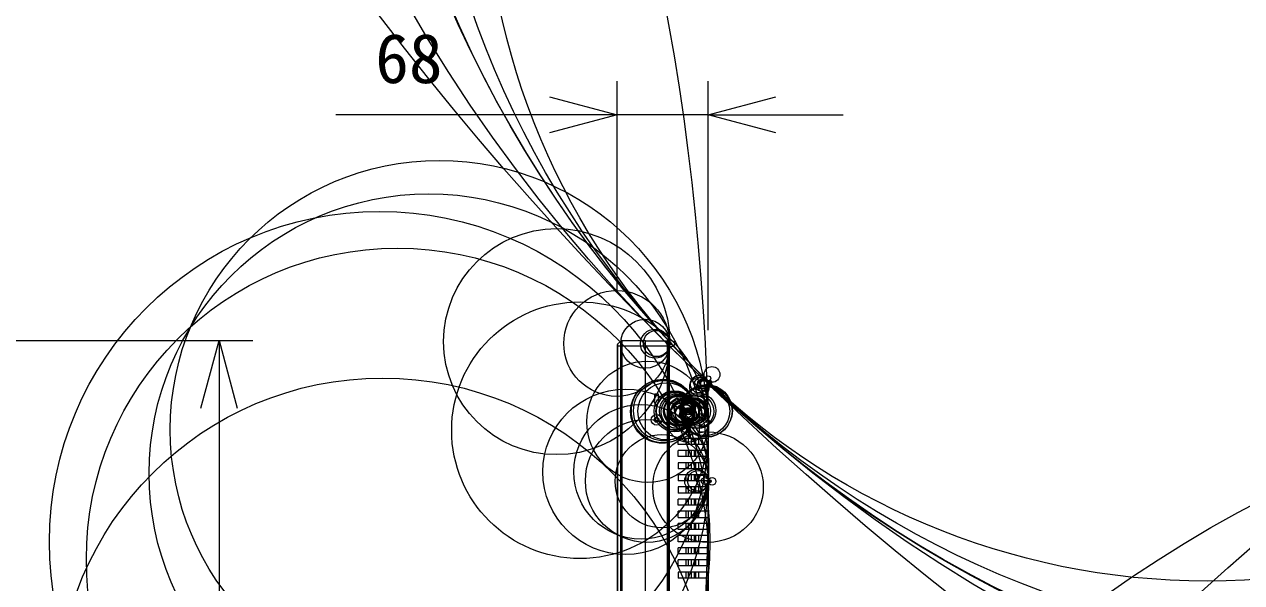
# Model space of a CAD drawing. Units: millimetres, scale not verified. Extents: x -147 to 958, y -916 to 241.
# Drawn here: x 16.39 to 61.48, y 25.87 to 46.55 of the extents above; entities that cross this region are included whole.
import ezdxf
from ezdxf.enums import TextEntityAlignment as Align

# ---------------------------------------------------------------- set-up
doc = ezdxf.new("R2010")
doc.units = ezdxf.units.MM
doc.header["$LTSCALE"] = 0.125
for name, color, linetype, lineweight in [('0-0_0', 7, 'Continuous', 18), ('0-3_SUNPO', 7, 'Continuous', 18), ('0-5_GAIKEI', 1, 'Continuous', 18)]:
    doc.layers.add(name, color=color, linetype=linetype, lineweight=lineweight)
doc.styles.add('ＭＳ ゴシック', font='')
doc.styles.get('ＭＳ ゴシック').set_extended_font_data('MS Gothic')

# ---------------------------------------------------------------- blocks, each defined once
blk = doc.blocks.new('_Open30')
at = {"layer": '0-0_0'}
blk.add_line((0, 0), (-1, 0), dxfattribs=at)
blk.add_lwpolyline([(-1, 0.26795), (0, 0), (-1, -0.26795)], dxfattribs=at)
blk = doc.blocks.new('D5')
at = {"layer": '0-3_SUNPO'}
for p, q in [((79.069, 348.3362), (89.3405, 348.3362)), ((88.0905, 345.8362), (88.0905, 322.8712)), ((79.069, 320.3712), (89.3405, 320.3712))]:
    blk.add_line(p, q, dxfattribs=at)
at = {"layer": '0-3_SUNPO', "xscale": 2.5, "yscale": 2.5}
for p, rotation in [((88.0905, 348.3362), 90), ((88.0905, 320.3712), 270)]:
    blk.add_blockref('_Open30', p, dxfattribs=dict(at, rotation=rotation))
at = {"layer": '0-3_SUNPO', "style": 'ＭＳ ゴシック'}
blk.add_text('560', height=1.833, rotation=90, dxfattribs=at).set_placement((87.4655, 332.4787), align=Align.BOTTOM_LEFT)
blk = doc.blocks.new('D6')
at = {"layer": '0-3_SUNPO'}
for p, q in [((102.8353, 350.1655), (102.8353, 357.9501)), ((106.2103, 348.7293), (106.2103, 357.9501)), ((100.3353, 356.7001), (92.4186, 356.7001)), ((106.2103, 356.7001), (102.8353, 356.7001)), ((108.7103, 356.7001), (111.2103, 356.7001))]:
    blk.add_line(p, q, dxfattribs=at)
at = {"layer": '0-3_SUNPO', "xscale": 2.5, "yscale": 2.5}
blk.add_blockref('_Open30', (102.8353, 356.7001), dxfattribs=at)
at = {"layer": '0-3_SUNPO', "xscale": 2.5, "yscale": 2.5, "rotation": 180}
blk.add_blockref('_Open30', (106.2103, 356.7001), dxfattribs=at)
at = {"layer": '0-3_SUNPO', "style": 'ＭＳ ゴシック'}
blk.add_text('68', height=1.833, dxfattribs=at).set_placement((93.8769, 357.3251), align=Align.BOTTOM_LEFT)

msp = doc.modelspace()

# ---------------------------------------------------------------- linework, layer by layer
at = {"layer": '0-5_GAIKEI', "color": 7}
for p, q in [((38.3592, 34.6987), (38.48, 34.8194)), ((38.5153, 34.8341), (39.3946, 34.8341)), ((39.3946, 34.8241), (40.2146, 34.8241)), ((40.2446, 34.7941), (40.2146, 34.8241)), ((40.2452, 34.7535), (40.2448, 34.7516)), ((40.2453, 34.754), (40.2452, 34.7535)), ((40.2874, 34.7655), (40.2891, 34.7639)), ((41.659, 33.3706), (40.2881, 34.7648)), ((40.2891, 34.7639), (40.3113, 34.7412)), ((38.3446, 34.6634), (38.3446, 7.0398)), ((41.0144, 34.0266), (41.0144, 34.0265)), ((41.0144, 34.0265), (41.0144, 34.0265)), ((41.0215, 34.0194), (41.0145, 34.0265)), ((41.0216, 34.0195), (41.0176, 34.0236)), ((41.0216, 34.0194), (41.0182, 34.0229)), ((41.1948, 33.843), (41.1938, 33.844)), ((41.4539, 33.5793), (41.4697, 33.5633)), ((41.6587, 33.371), (41.654, 33.3754)), ((41.6588, 33.3709), (41.6599, 33.3698)), ((41.6622, 33.3675), (41.6599, 33.3698)), ((41.6622, 33.3675), (41.666, 33.3635)), ((41.666, 33.3635), (41.6753, 33.3528)), ((41.7196, 33.229), (41.7196, 33.2272)), ((41.7196, 33.2272), (41.7196, 33.2272)), ((41.7196, 32.5641), (41.7196, 33.2272)), ((41.7196, 28.5141), (41.7196, 28.7391))]:
    msp.add_line(p, q, dxfattribs=at)
at = {"layer": '0-5_GAIKEI'}
for p, q in [((38.48, 6.8837), (38.48, 34.8194)), ((38.5153, 34.8341), (38.5153, 6.8691)), ((39.3946, 6.8691), (39.3946, 34.8341)), ((40.2146, 6.8791), (40.2146, 34.8241)), ((40.2446, 6.9091), (40.2446, 34.7941)), ((40.2448, 34.7442), (40.2448, 34.6408)), ((40.2146, 34.6341), (38.3446, 34.6341)), ((38.3592, 34.6987), (38.3592, 7.0044)), ((40.2446, 34.6341), (40.2146, 34.6341)), ((40.2446, 34.6278), (40.2448, 34.6278)), ((40.2446, 34.6278), (40.2446, 34.6278)), ((40.2448, 34.6408), (40.2448, 34.6278)), ((40.2904, 7.0781), (40.2904, 34.6278)), ((39.6796, 32.6181), (39.8046, 32.4016)), ((39.6796, 32.6181), (39.7421, 32.6181)), ((39.7421, 32.8681), (39.8671, 32.8681)), ((39.7421, 32.6181), (39.7421, 32.8681)), ((39.8046, 32.4016), (39.9296, 32.6181)), ((40.9215, 32.5876), (40.9346, 32.5887)), ((40.9345, 32.5887), (40.9315, 32.5885)), ((41.3963, 32.3391), (41.3963, 32.5641)), ((41.7196, 32.5641), (41.3963, 32.5641)), ((41.6046, 32.3391), (41.6046, 32.5641)), ((41.6946, 32.5641), (41.6946, 32.3391)), ((41.7196, 32.3391), (41.3963, 32.3391)), ((41.3963, 31.8891), (41.3963, 32.1141)), ((41.7196, 32.1141), (41.3963, 32.1141)), ((41.6046, 31.8891), (41.6046, 32.1141)), ((41.6946, 32.1141), (41.6946, 31.8891)), ((41.7196, 32.3391), (41.7196, 28.7391)), ((40.933, 31.8546), (40.9253, 31.8552)), ((40.9283, 31.8548), (40.9345, 31.8545)), ((40.934, 31.8545), (40.933, 31.8546)), ((40.9345, 31.8545), (40.934, 31.8545)), ((40.9355, 31.8545), (40.9345, 31.8545)), ((40.9919, 31.7216), (40.9956, 31.712)), ((40.9956, 31.7312), (41.0273, 31.7452)), ((40.9956, 31.7312), (40.9977, 31.7368)), ((41.0273, 31.6979), (40.9956, 31.712)), ((40.9956, 31.712), (41.0034, 31.6912)), ((41.7196, 31.8891), (41.3963, 31.8891)), ((41.3963, 31.4391), (41.3963, 31.6641)), ((41.3963, 31.6641), (41.7196, 31.6641)), ((41.6046, 31.4391), (41.6046, 31.6641)), ((41.6946, 31.6641), (41.6946, 31.4391)), ((41.7244, 31.8487), (41.7246, 31.8486)), ((41.7246, 31.8486), (41.7247, 31.8482)), ((41.7251, 31.8338), (41.7251, 31.8324)), ((41.7251, 31.571), (41.7251, 31.5746)), ((40.6012, 30.9891), (40.6012, 31.2141)), ((41.7196, 31.2141), (40.6012, 31.2141)), ((40.9415, 31.5265), (40.889, 31.5049)), ((40.901, 30.9891), (40.901, 31.2141)), ((40.9286, 31.5212), (40.9187, 31.5334)), ((40.9386, 31.5088), (40.9286, 31.5212)), ((40.9417, 31.5049), (40.9386, 31.5088)), ((40.9417, 31.5049), (40.9852, 31.5049)), ((40.9852, 31.2549), (40.9852, 31.5049)), ((40.9852, 31.2549), (41.0325, 31.2549)), ((40.9891, 30.9891), (40.9891, 31.2141)), ((41.0563, 31.5049), (41.0147, 31.5049)), ((41.0147, 31.2549), (41.0147, 31.5049)), ((41.033, 31.2549), (41.0681, 31.2549)), ((41.0681, 31.2549), (41.0563, 31.5049)), ((41.0563, 31.5039), (41.0753, 31.4948)), ((41.0669, 31.5183), (41.0717, 31.505)), ((41.0678, 31.2602), (41.0682, 31.2549)), ((41.0717, 31.505), (41.0753, 31.4948)), ((41.0753, 31.4948), (41.1073, 31.4796)), ((41.0753, 31.4948), (41.0774, 31.489)), ((41.0944, 31.2141), (41.0944, 30.9891)), ((41.2076, 30.9891), (41.2076, 31.2141)), ((41.256, 30.9891), (41.256, 31.2141)), ((41.3546, 31.2141), (41.3546, 30.9891)), ((41.7196, 31.4391), (41.3963, 31.4391)), ((41.6047, 31.4424), (41.6048, 31.4424)), ((41.7131, 30.9891), (41.7131, 31.2141)), ((41.7196, 30.9891), (40.6012, 30.9891)), ((40.6012, 30.5391), (40.6012, 30.7641)), ((41.7196, 30.7641), (40.6012, 30.7641)), ((40.901, 30.5391), (40.901, 30.7641)), ((40.9891, 30.5391), (40.9891, 30.7641)), ((41.0944, 30.7641), (41.0944, 30.5391)), ((41.2076, 30.5391), (41.2076, 30.7641)), ((41.256, 30.5391), (41.256, 30.7641)), ((41.3546, 30.7641), (41.3546, 30.5391)), ((41.7131, 30.5391), (41.7131, 30.7641)), ((41.7196, 30.5391), (40.6012, 30.5391)), ((40.6012, 30.3141), (40.6012, 30.0891)), ((41.7196, 30.3141), (40.6012, 30.3141)), ((40.901, 30.0891), (40.901, 30.3141)), ((40.9891, 30.0891), (40.9891, 30.3141)), ((41.0944, 30.3141), (41.0944, 30.0891)), ((41.2076, 30.0891), (41.2076, 30.3141)), ((41.256, 30.0891), (41.256, 30.3141)), ((41.3546, 30.3141), (41.3546, 30.0891)), ((41.7131, 30.0891), (41.7131, 30.3141)), ((41.7196, 30.0891), (40.6012, 30.0891)), ((40.6012, 29.8641), (40.6012, 29.6391)), ((41.7196, 29.8641), (40.6012, 29.8641)), ((40.901, 29.6391), (40.901, 29.8641)), ((40.9891, 29.6391), (40.9891, 29.8641)), ((41.0944, 29.8641), (41.0944, 29.6391)), ((41.2076, 29.6391), (41.2076, 29.8641)), ((41.256, 29.6391), (41.256, 29.8641)), ((41.3546, 29.8641), (41.3546, 29.6391)), ((41.7131, 29.6391), (41.7131, 29.8641)), ((41.7243, 30.0168), (41.7245, 30.0034)), ((41.7248, 29.9934), (41.7245, 30.0171)), ((41.7196, 29.6391), (40.6012, 29.6391)), ((40.6012, 29.4141), (40.6012, 29.1891)), ((41.7196, 29.4141), (40.6012, 29.4141)), ((40.901, 29.1891), (40.901, 29.4141)), ((40.9867, 29.3393), (40.9891, 29.3397)), ((40.9891, 29.1891), (40.9891, 29.4141)), ((41.0944, 29.4141), (41.0944, 29.1891)), ((41.2076, 29.1891), (41.2076, 29.4141)), ((41.256, 29.1891), (41.256, 29.4141)), ((41.3546, 29.4141), (41.3546, 29.1891)), ((41.7131, 29.1891), (41.7131, 29.4141)), ((41.7243, 29.6231), (41.7245, 29.6233)), ((41.7196, 29.1891), (40.6012, 29.1891)), ((40.6012, 28.7391), (40.6012, 28.9641)), ((41.7196, 28.9641), (40.6012, 28.9641)), ((40.901, 28.7391), (40.901, 28.9641)), ((40.9891, 28.7391), (40.9891, 28.9641)), ((41.0944, 28.9641), (41.0944, 28.7391)), ((41.2076, 28.7391), (41.2076, 28.9641)), ((41.256, 28.7391), (41.256, 28.9641)), ((41.3546, 28.9641), (41.3546, 28.7391)), ((41.7131, 28.7391), (41.7131, 28.9641)), ((41.7196, 28.7391), (40.6012, 28.7391)), ((40.6012, 28.2891), (40.6012, 28.5141)), ((41.7196, 28.5141), (40.6012, 28.5141)), ((40.901, 28.2891), (40.901, 28.5141)), ((40.9891, 28.2891), (40.9891, 28.5141)), ((41.0944, 28.5141), (41.0944, 28.2891)), ((41.2076, 28.2891), (41.2076, 28.5141)), ((41.256, 28.2891), (41.256, 28.5141)), ((41.3546, 28.5141), (41.3546, 28.2891)), ((41.7131, 28.2891), (41.7131, 28.5141)), ((41.7196, 28.5141), (41.7196, 23.3395)), ((40.6012, 28.2891), (41.7196, 28.2891)), ((40.6012, 27.8391), (40.6012, 28.0641)), ((41.7196, 28.0641), (40.6012, 28.0641)), ((40.901, 27.8391), (40.901, 28.0641)), ((40.9891, 27.8391), (40.9891, 28.0641)), ((41.0944, 28.0641), (41.0944, 27.8391)), ((41.2076, 27.8391), (41.2076, 28.0641)), ((41.256, 27.8391), (41.256, 28.0641)), ((41.3546, 28.0641), (41.3546, 27.8391)), ((41.7131, 27.8391), (41.7131, 28.0641)), ((41.7196, 27.8391), (40.6012, 27.8391)), ((40.6012, 27.3891), (40.6012, 27.6141)), ((41.7196, 27.6141), (40.6012, 27.6141)), ((40.901, 27.3891), (40.901, 27.6141)), ((40.9891, 27.3891), (40.9891, 27.6141)), ((41.0944, 27.6141), (41.0944, 27.3891)), ((41.2076, 27.3891), (41.2076, 27.6141)), ((41.256, 27.3891), (41.256, 27.6141)), ((41.3546, 27.6141), (41.3546, 27.3891)), ((41.7131, 27.3891), (41.7131, 27.6141)), ((41.7196, 27.3891), (40.6012, 27.3891)), ((40.6012, 26.9391), (40.6012, 27.1641)), ((41.7196, 27.1641), (40.6012, 27.1641)), ((40.901, 26.9391), (40.901, 27.1641)), ((40.9891, 26.9391), (40.9891, 27.1641)), ((41.0944, 27.1641), (41.0944, 26.9391)), ((41.2076, 26.9391), (41.2076, 27.1641)), ((41.256, 26.9391), (41.256, 27.1641)), ((41.3546, 27.1641), (41.3546, 26.9391)), ((41.7131, 26.9391), (41.7131, 27.1641)), ((41.7196, 26.9391), (40.6012, 26.9391)), ((40.6012, 26.4891), (40.6012, 26.7141)), ((41.7196, 26.7141), (40.6012, 26.7141)), ((40.901, 26.4891), (40.901, 26.7141)), ((40.9891, 26.4891), (40.9891, 26.7141)), ((41.0944, 26.7141), (41.0944, 26.4891)), ((41.2076, 26.4891), (41.2076, 26.7141)), ((41.256, 26.4891), (41.256, 26.7141)), ((41.3546, 26.7141), (41.3546, 26.4891)), ((41.7131, 26.4891), (41.7131, 26.7141)), ((41.7196, 26.4891), (40.6012, 26.4891)), ((40.6012, 26.2641), (40.6012, 26.0391)), ((41.7196, 26.2641), (40.6012, 26.2641)), ((40.901, 26.0391), (40.901, 26.2641)), ((40.9891, 26.0391), (40.9891, 26.2641)), ((41.0944, 26.2641), (41.0944, 26.0391)), ((41.2076, 26.0391), (41.2076, 26.2641)), ((41.256, 26.0391), (41.256, 26.2641)), ((41.3546, 26.2641), (41.3546, 26.0391)), ((41.7131, 26.0391), (41.7131, 26.2641)), ((41.7196, 26.0391), (40.6012, 26.0391))]:
    msp.add_line(p, q, dxfattribs=at)
at = {"layer": '0-5_GAIKEI', "color": 7}
for points in [[(41.4539, 33.5793), (41.4005, 33.6336), (41.3575, 33.6773), (41.1901, 33.8476), (40.9101, 34.1323), (40.6733, 34.3731), (40.4841, 34.5655), (40.3113, 34.7412)], [(41.6588, 33.3709), (41.4978, 33.5346), (41.4697, 33.5633)]]:
    msp.add_lwpolyline(points, dxfattribs=at)
at = {"layer": '0-5_GAIKEI'}
msp.add_lwpolyline([(39.8671, 32.8681), (39.8671, 32.6181), (39.9296, 32.6181)], dxfattribs=at)
for centre, radius in [((125.422, 120.1885), 120.6994), ((418.6037, -376.9177), 539.05), ((82.5847, 77.053), 59.9077), ((-52.4027, 29.8828), 94.1277), ((31.7592, 31.5408), 9.9659), ((31.3695, 29.9148), 10.3555), ((29.5513, 27.3865), 12.2344), ((36.1054, 34.798), 4.1858), ((30.2076, 26.7399), 11.5218), ((112.7838, -65.449), 102.5427), ((38.3303, 34.7305), 1.9599), ((36.9712, 31.5163), 4.7538), ((39.3837, 34.7205), 0.9065), ((39.7513, 34.7216), 0.5391), ((39.8042, 34.7292), 0.4859), ((40.2263, 34.7511), 0.0633), ((40.2445, 34.7535), 0.0449), ((83.911, -13.1787), 47.3617), ((39.4755, 31.8294), 2.2496), ((29.6609, 21.3896), 12.0601), ((40.0188, 32.2086), 1.1741), ((40.0563, 32.2263), 1.1791), ((38.6603, 29.9765), 3.0645), ((40.074, 32.2392), 1.119), ((40.174, 32.2168), 1.0607), ((40.4741, 32.2201), 0.7614), ((40.5094, 32.2252), 0.7253), ((40.4986, 32.2213), 0.6942), ((41.6459, 32.2374), 0.9688), ((41.6015, 32.2256), 0.9133), ((41.6453, 32.2119), 0.9564), ((39.2326, 29.9779), 2.4922), ((40.552, 32.2266), 0.641), ((40.6062, 32.2025), 0.6283), ((40.6311, 32.2229), 0.5617), ((40.6365, 32.2269), 0.556), ((40.6671, 32.258), 0.5642), ((40.9652, 31.8333), 0.7599), ((40.7102, 32.1992), 0.4805), ((40.7116, 32.2448), 0.4788), ((40.7737, 32.1478), 0.4521), ((40.7651, 32.2107), 0.4274), ((40.8384, 32.3258), 0.38), ((40.8299, 32.2926), 0.3512), ((40.8385, 32.1466), 0.3419), ((40.9109, 32.3478), 0.2532), ((41.3392, 32.2425), 0.6634), ((41.3026, 32.213), 0.6249), ((41.0323, 32.2068), 0.3545), ((41.1686, 32.2157), 0.4907), ((41.1833, 32.2238), 0.5051), ((41.1412, 32.2403), 0.46), ((41.2484, 32.2314), 0.5607), ((41.0252, 32.2136), 0.3369), ((41.137, 32.2172), 0.4485), ((41.1434, 32.2242), 0.4543), ((41.0407, 32.2274), 0.3516), ((41.0831, 32.1649), 0.3913), ((40.9449, 32.4028), 0.2485), ((41.0598, 32.3016), 0.358), ((41.0545, 32.2736), 0.3526), ((41.049, 32.1668), 0.3471), ((40.9893, 32.3418), 0.2582), ((40.9461, 32.393), 0.1959), ((40.997, 32.394), 0.2463), ((40.9454, 32.4072), 0.1818), ((40.9563, 32.3988), 0.1923), ((40.9429, 32.4394), 0.1496), ((40.9833, 32.4559), 0.183), ((39.8046, 31.9016), 0.2), ((40.8612, 32.1046), 0.3545), ((40.9108, 32.095), 0.253), ((40.941, 32.0992), 0.2452), ((40.9478, 32.039), 0.2459), ((41.0112, 32.0784), 0.2788), ((40.9468, 32.0627), 0.2086), ((40.9768, 32.0858), 0.2385), ((40.9451, 32.0515), 0.1976), ((40.9506, 32.0333), 0.1787), ((40.9486, 32.0263), 0.1727), ((40.9853, 32.0124), 0.208), ((40.9835, 31.9883), 0.1839), ((41.5491, 31.8402), 0.176), ((39.4482, 29.6401), 2.2769), ((39.8046, 31.9016), 0.0875), ((39.8046, 31.9016), 0.075), ((40.9343, 31.9131), 0.0586), ((41.6823, 31.8412), 0.0429), ((41.7181, 31.8472), 0.0068), ((41.7206, 31.8462), 0.00461), ((41.7226, 31.8472), 0.0023), ((41.7544, 31.847), 0.0295), ((41.7362, 31.8462), 0.0113), ((39.9992, 29.6268), 1.7256), ((41.7142, 29.4059), 2.0459), ((41.2879, 29.637), 0.4371), ((41.3419, 29.6409), 0.3832), ((41.5089, 29.6368), 0.2161), ((41.595, 29.6337), 0.13), ((41.865, 29.6236), 0.1401), ((41.6984, 29.6252), 0.0267), ((41.7089, 29.628), 0.0164), ((41.7114, 29.6301), 0.0136), ((41.7117, 29.627), 0.0134), ((41.7118, 29.6272), 0.0133), ((41.714, 29.6256), 0.0109), ((41.7171, 29.626), 0.00796), ((41.7183, 29.6255), 0.00659), ((41.7185, 29.6255), 0.00642), ((41.7792, 29.6258), 0.0543), ((41.7677, 29.629), 0.0428), ((41.7481, 29.6287), 0.0232)]:
    msp.add_circle(centre, radius, dxfattribs=at)
at = {"layer": '0-5_GAIKEI', "color": 7}
for centre, radius in [((72.2421, 64.5003), 43.6325), ((71.9442, 64.2466), 43.2424), ((66.1764, 58.5481), 35.1343), ((60.21, 52.7276), 26.7992), ((40.2495, 34.7239), 0.0549), ((40.2377, 34.7423), 0.00807), ((40.2646, 34.7395), 0.0332), ((40.2389, 34.7427), 0.00677), ((40.2678, 34.7364), 0.0349), ((40.2402, 34.7427), 0.00555), ((40.2403, 34.7433), 0.00527), ((40.2428, 34.7505), 0.00449), ((40.2434, 34.7504), 0.00407), ((40.2749, 34.737), 0.0355), ((40.2675, 34.7451), 0.0271), ((40.2438, 34.751), 0.00341), ((40.296, 34.7325), 0.0544), ((40.3571, 34.7252), 0.1153), ((40.2444, 34.7514), 0.00263), ((40.2448, 34.751), 0.00237), ((40.2865, 34.7377), 0.0435), ((40.271, 34.7442), 0.0273), ((40.2653, 34.7473), 0.0209), ((40.2457, 34.7524), 0.0012), ((40.2575, 34.7499), 0.0127), ((40.2494, 34.7508), 0.00461), ((40.2458, 34.7515), 0.00097), ((40.245, 34.7516), 0.00017), ((40.2469, 34.7527), 0.00176), ((40.2458, 34.7529), 0.00068), ((40.2549, 34.7498), 0.00971), ((40.2462, 34.7529), 0.00104), ((40.2459, 34.7531), 0.00071), ((40.2457, 34.7531), 0.00052), ((40.2457, 34.7532), 0.00038), ((40.2458, 34.7531), 0.00053), ((40.2695, 34.7473), 0.0239), ((40.2707, 34.7473), 0.025), ((40.2646, 34.7517), 0.0175), ((40.273, 34.7528), 0.0176), ((40.2771, 34.7602), 0.0117), ((40.2771, 34.7605), 0.0116), ((40.2804, 34.7615), 0.0081), ((40.2814, 34.7614), 0.0072), ((41.8596, 33.5832), 0.2923), ((41.395, 33.1274), 0.3594), ((41.3903, 33.2264), 0.3276), ((41.4638, 33.2199), 0.2549), ((41.5197, 33.2296), 0.1982), ((41.5331, 33.2331), 0.1843), ((41.5583, 33.2578), 0.1504), ((41.5792, 33.234), 0.1386), ((41.7231, 33.4383), 0.0932), ((41.6551, 33.3478), 0.0189), ((41.6665, 33.3659), 0.00254), ((41.671, 33.3648), 0.00496), ((41.6869, 33.1971), 0.0444), ((41.662, 33.3584), 0.00627), ((41.6633, 33.3601), 0.00412), ((41.6642, 33.3609), 0.00292), ((41.6653, 33.3641), 0.00033), ((41.667, 33.3624), 0.00043), ((41.6675, 33.3626), 0.00082), ((41.6672, 33.3623), 0.00038), ((41.6671, 33.3622), 0.00028), ((41.6671, 33.3622), 0.00023), ((41.6671, 33.3621), 0.0002), ((41.7072, 33.2163), 0.0165), ((41.7727, 33.2857), 0.0789), ((41.7607, 33.2731), 0.0615)]:
    msp.add_circle(centre, radius, dxfattribs=at)
for centre, radius, start, end in [((38.5153, 34.7841), 0.05, 90, 135), ((40.2696, 34.748), 0.025, 44.51853, 166.12807), ((38.3946, 34.6634), 0.05, 135, 180), ((41.5196, 33.2272), 0.2, 0.49597, 38.8805), ((41.7027, 33.2121), 0.0227, 41.84218, 47.7485)]:
    msp.add_arc(centre, radius, start, end, dxfattribs=at)
at = {"layer": '0-5_GAIKEI'}
for centre, radius, start, end in [((40.2653, 10.2272), 24.4005, 89.94724, 90.04818), ((41.2431, -180.3581), 212.5797, 90.00208, 90.01355), ((29.9702, 35.9042), 11.7887, 338.23744, 339.26885), ((30.1122, 27.5832), 11.6234, 19.71859, 20.73251), ((2028.8226, 31.7132), 1987.0975, 179.99656, 180.00317), ((-182.5238, 31.5961), 224.2489, 359.98607, 0.00048), ((36.4517, 29.9364), 5.2733, 0.28427, 0.6677), ((34.5546, 29.9364), 7.1704, 0.04549, 0.45535), ((139.8285, 30.0052), 98.1036, 180.02499, 180.0867), ((-3415.214, 29.8265), 3456.939, 359.99694, 0.0004)]:
    msp.add_arc(centre, radius, start, end, dxfattribs=at)

# ---------------------------------------------------------------- block references
at = {"layer": '0-3_SUNPO'}
for name in ['D6', 'D5']:
    msp.add_blockref(name, (-64.4907, -313.5021), dxfattribs=at)

doc.saveas('drawing.dxf')
